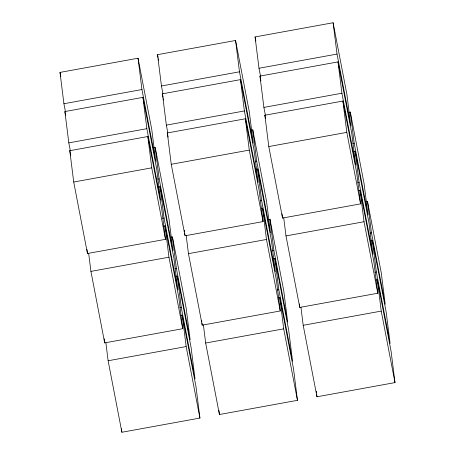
<?xml version="1.0" encoding="UTF-8"?>
<svg xmlns="http://www.w3.org/2000/svg" width="455" height="455" viewBox="0 0 455 455"><rect width="100%" height="100%" fill="white"/><g stroke="black" fill="none" stroke-linecap="round" stroke-linejoin="round"><path stroke-width="0.68" d="M65.389 111.356L63.916 103.723L60.003 72.402L138.03 58.217L151.799 129.709L155.712 161.03L141.949 89.538L138.03 58.217M162.924 93.622L161.457 85.989L157.538 54.668L235.571 40.484L249.334 111.975L253.253 143.297L239.484 71.805L235.571 40.484M260.465 75.894L258.992 68.256L255.073 36.935L333.105 22.75L346.875 94.242L350.788 125.563L337.024 54.071L333.105 22.75M63.916 103.723L141.949 89.538M161.457 85.989L239.484 71.805M258.992 68.256L337.024 54.071M70.28 150.508L68.813 142.87L64.894 111.555L142.927 97.364L156.696 168.862L160.609 200.177L146.846 128.685L142.927 97.364M167.821 132.775L166.348 125.142L162.435 93.821L240.462 79.631L254.231 151.128L258.15 182.449L244.38 110.952L240.462 79.631M265.356 115.041L263.889 107.408L259.97 76.087L338.002 61.903L351.766 133.395L355.685 164.716L341.915 93.218L338.002 61.903M68.813 142.87L146.846 128.685M166.348 125.142L244.38 110.952M263.889 107.408L341.915 93.218M69.791 150.702L147.824 136.517L161.588 208.009L165.506 239.33L87.474 253.515L73.71 182.023L69.791 150.702L70.73 155.559M167.332 132.968L245.359 118.783L259.128 190.275L263.041 221.596L185.014 235.781L171.245 164.289L167.332 132.968L168.134 137.131M264.867 115.234L342.894 101.05L356.663 172.542L360.582 203.863L282.549 218.053L268.786 146.555L264.867 115.234L265.532 118.709M153.847 147.835L155.24 147.585L169.01 219.077L172.923 250.398L159.159 178.9L155.24 147.585M251.382 130.102L252.775 129.851L266.545 201.343L270.463 232.664L256.694 161.172L252.775 129.851M348.922 112.368L350.316 112.118L364.08 183.61L367.998 214.931L354.229 143.439L350.316 112.118M73.71 182.023L151.737 167.838L147.824 136.517M171.245 164.289L249.277 150.105L245.359 118.783M268.786 146.555L346.812 132.371L342.894 101.05M157.766 179.156L159.159 178.9M255.3 161.423L256.694 161.172M352.835 143.689L354.229 143.439M158.744 186.988L160.137 186.732L173.901 258.224L177.82 289.545L164.05 218.053L160.137 186.732M256.279 169.254L257.672 168.998L271.442 240.496L275.355 271.811L261.591 200.319L257.672 168.998M353.819 151.521L355.213 151.265L368.977 222.762L372.895 254.083L359.126 182.586L355.213 151.265M162.657 218.309L164.05 218.053M260.197 200.575L261.591 200.319M357.732 182.842L359.126 182.586M163.635 226.135L165.029 225.885L178.798 297.377L182.717 328.698L104.684 342.882L90.92 271.39L88.657 253.293M261.176 208.401L262.569 208.151L276.339 279.643L280.252 310.964L202.225 325.149L188.455 253.657L186.192 235.559M358.711 190.673L360.104 190.417L373.873 261.909L377.792 293.23L299.76 307.415L285.99 235.923L283.732 217.826M171.057 237.203L172.451 236.947L186.214 308.445L190.133 339.766L176.364 268.268L172.451 236.947M268.592 219.469L269.986 219.219L283.755 290.711L287.668 322.032L273.904 250.534L269.986 219.219M366.133 201.736L367.526 201.485L381.29 272.977L385.209 304.298L371.439 232.806L367.526 201.485M90.92 271.39L168.947 257.206L165.029 225.885M188.455 253.657L266.488 239.472L262.569 208.151M285.99 235.923L364.023 221.739L360.104 190.417M174.97 268.524L176.364 268.268M272.511 250.79L273.904 250.534M370.046 233.057L371.439 232.806M175.954 276.356L177.348 276.1L191.111 347.592L195.03 378.913L181.261 307.421L177.348 276.1M273.489 258.622L274.883 258.366L288.652 329.858L292.565 361.179L278.801 289.687L274.883 258.366M371.024 240.888L372.417 240.632L386.187 312.13L390.106 343.445L376.336 271.954L372.417 240.632M179.867 307.671L181.261 307.421M277.408 289.943L278.801 289.687M374.943 272.209L376.336 271.954M180.845 315.503L182.239 315.252L196.008 386.744L199.927 418.065L121.894 432.25L108.125 360.758L105.867 342.661M278.386 297.769L279.779 297.519L293.543 369.011L297.462 400.332L219.429 414.516L205.666 343.024L203.402 324.927M375.921 280.035L377.314 279.785L391.084 351.277L394.997 382.598L316.97 396.783L303.201 325.291L300.937 307.193M108.125 360.758L186.158 346.568L182.239 315.252M205.666 343.024L283.692 328.84L279.779 297.519M303.201 325.291L381.233 311.106L377.314 279.785M346.812 132.371L360.582 203.863M364.023 221.739L377.792 293.23M381.233 311.106L394.997 382.598M255.073 36.935L255.875 41.104M259.97 76.087L260.908 80.944M249.277 150.105L263.041 221.596M266.488 239.472L280.252 310.964M283.692 328.84L297.462 400.332M157.538 54.668L158.073 57.444M158.34 58.831L158.607 60.219M162.435 93.821L163.1 97.29M163.368 98.678L163.635 100.066M151.737 167.838L165.506 239.33M168.947 257.206L182.717 328.698M186.158 346.568L199.927 418.065M60.003 72.402L60.805 76.565M64.894 111.555L65.696 115.718M316.271 391.215L316.447 392.608M316.623 394.002L316.97 396.783M299.327 303.94L299.76 307.415M282.026 213.873L282.549 218.053M218.912 410.342L219.429 414.516M201.616 320.28L201.787 321.668M201.963 323.061L202.225 325.149M184.315 230.213L184.491 231.606M184.667 233L184.929 235.087M121.462 428.769L121.894 432.25M104.161 338.708L104.684 342.882M86.956 249.34L87.474 253.515"/></g></svg>
